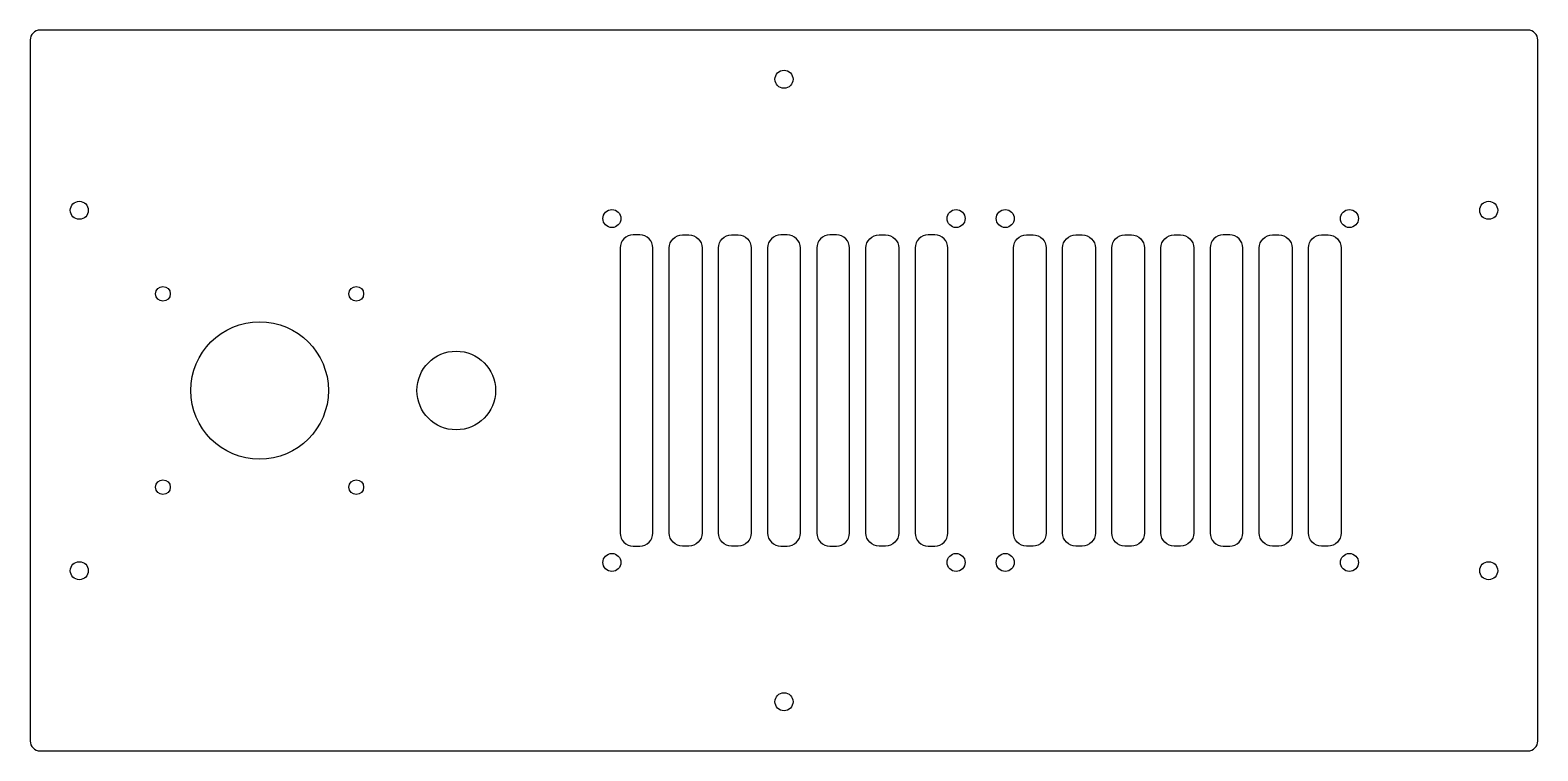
# Model space of a CAD drawing. Header units: millimetres. Extents: x -230 to 230, y -110 to 110.
import ezdxf

# ---------------------------------------------------------------- set-up
doc = ezdxf.new("R2010")
doc.units = ezdxf.units.MM
doc.layers.add('CUTOUTS', color=1, linetype='CONTINUOUS')
doc.layers.add('PERIMETER', color=5, linetype='CONTINUOUS')

msp = doc.modelspace()

# ---------------------------------------------------------------- linework, layer by layer
at = {"layer": 'CUTOUTS'}
for points in [[(-40, 43.5, 0.414214), (-44, 47.5), (-46, 47.5, 0.414214), (-50, 43.5), (-50, -43.5, 0.414214), (-46, -47.5), (-44, -47.5, 0.414214), (-40, -43.5)], [(-25, 43.5), (-25, -43.5, -0.414214), (-29, -47.5), (-31, -47.5, -0.414214), (-35, -43.5), (-35, 43.5, -0.414214), (-31, 47.5), (-29, 47.5, -0.414214)], [(-14, -47.5), (-16, -47.5, -0.414214), (-20, -43.5), (-20, 43.5, -0.414214), (-16, 47.5), (-14, 47.5, -0.414214), (-10, 43.5), (-10, -43.5, -0.414214)], [(-1, 47.5, 0.414214), (-5, 43.5), (-5, -43.5, 0.414214), (-1, -47.5), (1, -47.5, 0.414214), (5, -43.5), (5, 43.5, 0.414214), (1, 47.5)], [(20, 43.5, 0.414214), (16, 47.5), (14, 47.5, 0.414214), (10, 43.5), (10, -43.5, 0.414214), (14, -47.5), (16, -47.5, 0.414214), (20, -43.5)], [(25, -43.5), (25, 43.5, -0.414214), (29, 47.5), (31, 47.5, -0.414214), (35, 43.5), (35, -43.5, -0.414214), (31, -47.5), (29, -47.5, -0.414214)], [(50, 43.5, 0.414214), (46, 47.5), (44, 47.5, 0.414214), (40, 43.5), (40, -43.5, 0.414214), (44, -47.5), (46, -47.5, 0.414214), (50, -43.5)], [(76, -47.5), (74, -47.5, -0.414214), (70, -43.5), (70, 43.5, -0.414214), (74, 47.5), (76, 47.5, -0.414214), (80, 43.5), (80, -43.5, -0.414214)], [(89, 47.5), (91, 47.5, -0.414214), (95, 43.5), (95, -43.5, -0.414214), (91, -47.5), (89, -47.5, -0.414214), (85, -43.5), (85, 43.5, -0.414214)], [(104, 47.5), (106, 47.5, -0.414214), (110, 43.5), (110, -43.5, -0.414214), (106, -47.5), (104, -47.5, -0.414214), (100, -43.5), (100, 43.5, -0.414214)], [(119, 47.5), (121, 47.5, -0.414214), (125, 43.5), (125, -43.5, -0.414214), (121, -47.5), (119, -47.5, -0.414214), (115, -43.5), (115, 43.5, -0.414214)], [(134, 47.5, 0.414214), (130, 43.5), (130, -43.5, 0.414214), (134, -47.5), (136, -47.5, 0.414214), (140, -43.5), (140, 43.5, 0.414214), (136, 47.5)], [(155, 43.5), (155, -43.5, -0.414214), (151, -47.5), (149, -47.5, -0.414214), (145, -43.5), (145, 43.5, -0.414214), (149, 47.5), (151, 47.5, -0.414214)], [(170, 43.5), (170, -43.5, -0.414214), (166, -47.5), (164, -47.5, -0.414214), (160, -43.5), (160, 43.5, -0.414214), (164, 47.5), (166, 47.5, -0.414214)]]:
    msp.add_lwpolyline(points, format="xyb", close=True, dxfattribs=at)
for centre, radius in [((0, 95), 2.75), ((-215, 55), 2.75), ((-52.5, 52.5), 2.75), ((52.5, 52.5), 2.75), ((67.5, 52.5), 2.75), ((172.5, 52.5), 2.75), ((215, 55), 2.75), ((-189.5, 29.5), 2.25), ((-130.5, 29.5), 2.25), ((-160, 0), 21), ((-100, 0), 12), ((-189.5, -29.5), 2.25), ((-130.5, -29.5), 2.25), ((-52.5, -52.5), 2.75), ((52.5, -52.5), 2.75), ((67.5, -52.5), 2.75), ((172.5, -52.5), 2.75), ((-215, -55), 2.75), ((215, -55), 2.75), ((0, -95), 2.75)]:
    msp.add_circle(centre, radius, dxfattribs=at)
at = {"layer": 'PERIMETER'}
msp.add_lwpolyline([(-230, 107), (-230, -107, 0.414214), (-227, -110), (227, -110, 0.414214), (230, -107), (230, 107, 0.414214), (227, 110), (-227, 110, 0.414214)], format="xyb", close=True, dxfattribs=at)

doc.saveas('drawing.dxf')
